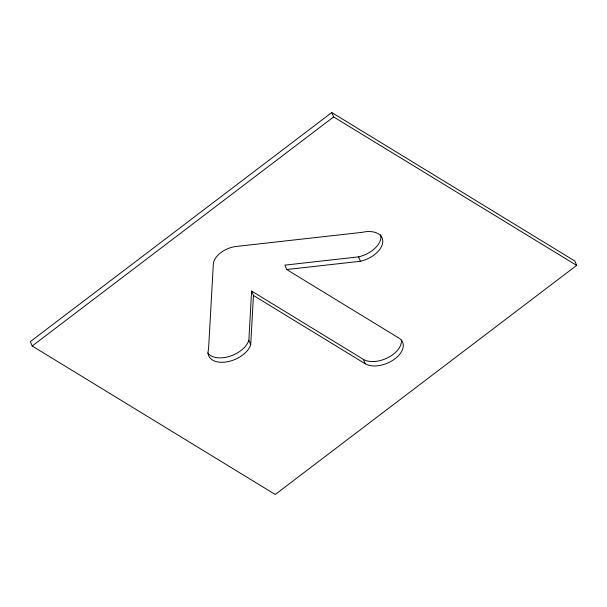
<?xml version="1.0" encoding="UTF-8"?>
<svg xmlns="http://www.w3.org/2000/svg" width="607" height="607" viewBox="0 0 607 607"><rect width="100%" height="100%" fill="white"/><g stroke="black" fill="none" stroke-linecap="round" stroke-linejoin="round"><path stroke-width="0.91" d="M380.665 234.734A22.687 13.559 -22.8 0 1 358.562 256.867L284.85 265.13L286.701 269.531L360.414 261.268A22.687 13.559 -22.8 0 0 382.774 241.867A22.687 13.559 -22.8 0 0 362.038 232.352L236.298 246.442A19.985 11.943 -22.8 0 0 213.338 263.893L208.542 349.374A22.687 13.559 -22.8 0 0 225.091 362.106A22.687 13.559 -22.8 0 0 250.706 344.647L248.855 340.239L251.609 291.072L363.343 359.336A22.345 13.354 -22.8 0 0 387.797 357.713A22.345 13.354 -22.8 0 0 401.386 340.049M250.706 344.647L253.46 295.48L251.609 291.072M331.771 112.53L30.35 341.597L32.201 345.998L275.229 494.47L576.65 265.403L574.799 261.002L331.771 112.53L333.622 116.931L576.65 265.403M32.201 345.998L333.622 116.931M286.701 269.531L398.936 338.099A22.345 13.354 -22.8 0 1 394.967 358.798A22.345 13.354 -22.8 0 1 365.194 363.737L253.46 295.48M358.562 256.867L360.414 261.268M363.343 359.336L365.194 363.737M248.855 340.239A22.687 13.559 -22.8 0 1 229.552 356.37A22.687 13.559 -22.8 0 1 207.723 352.955"/></g></svg>
